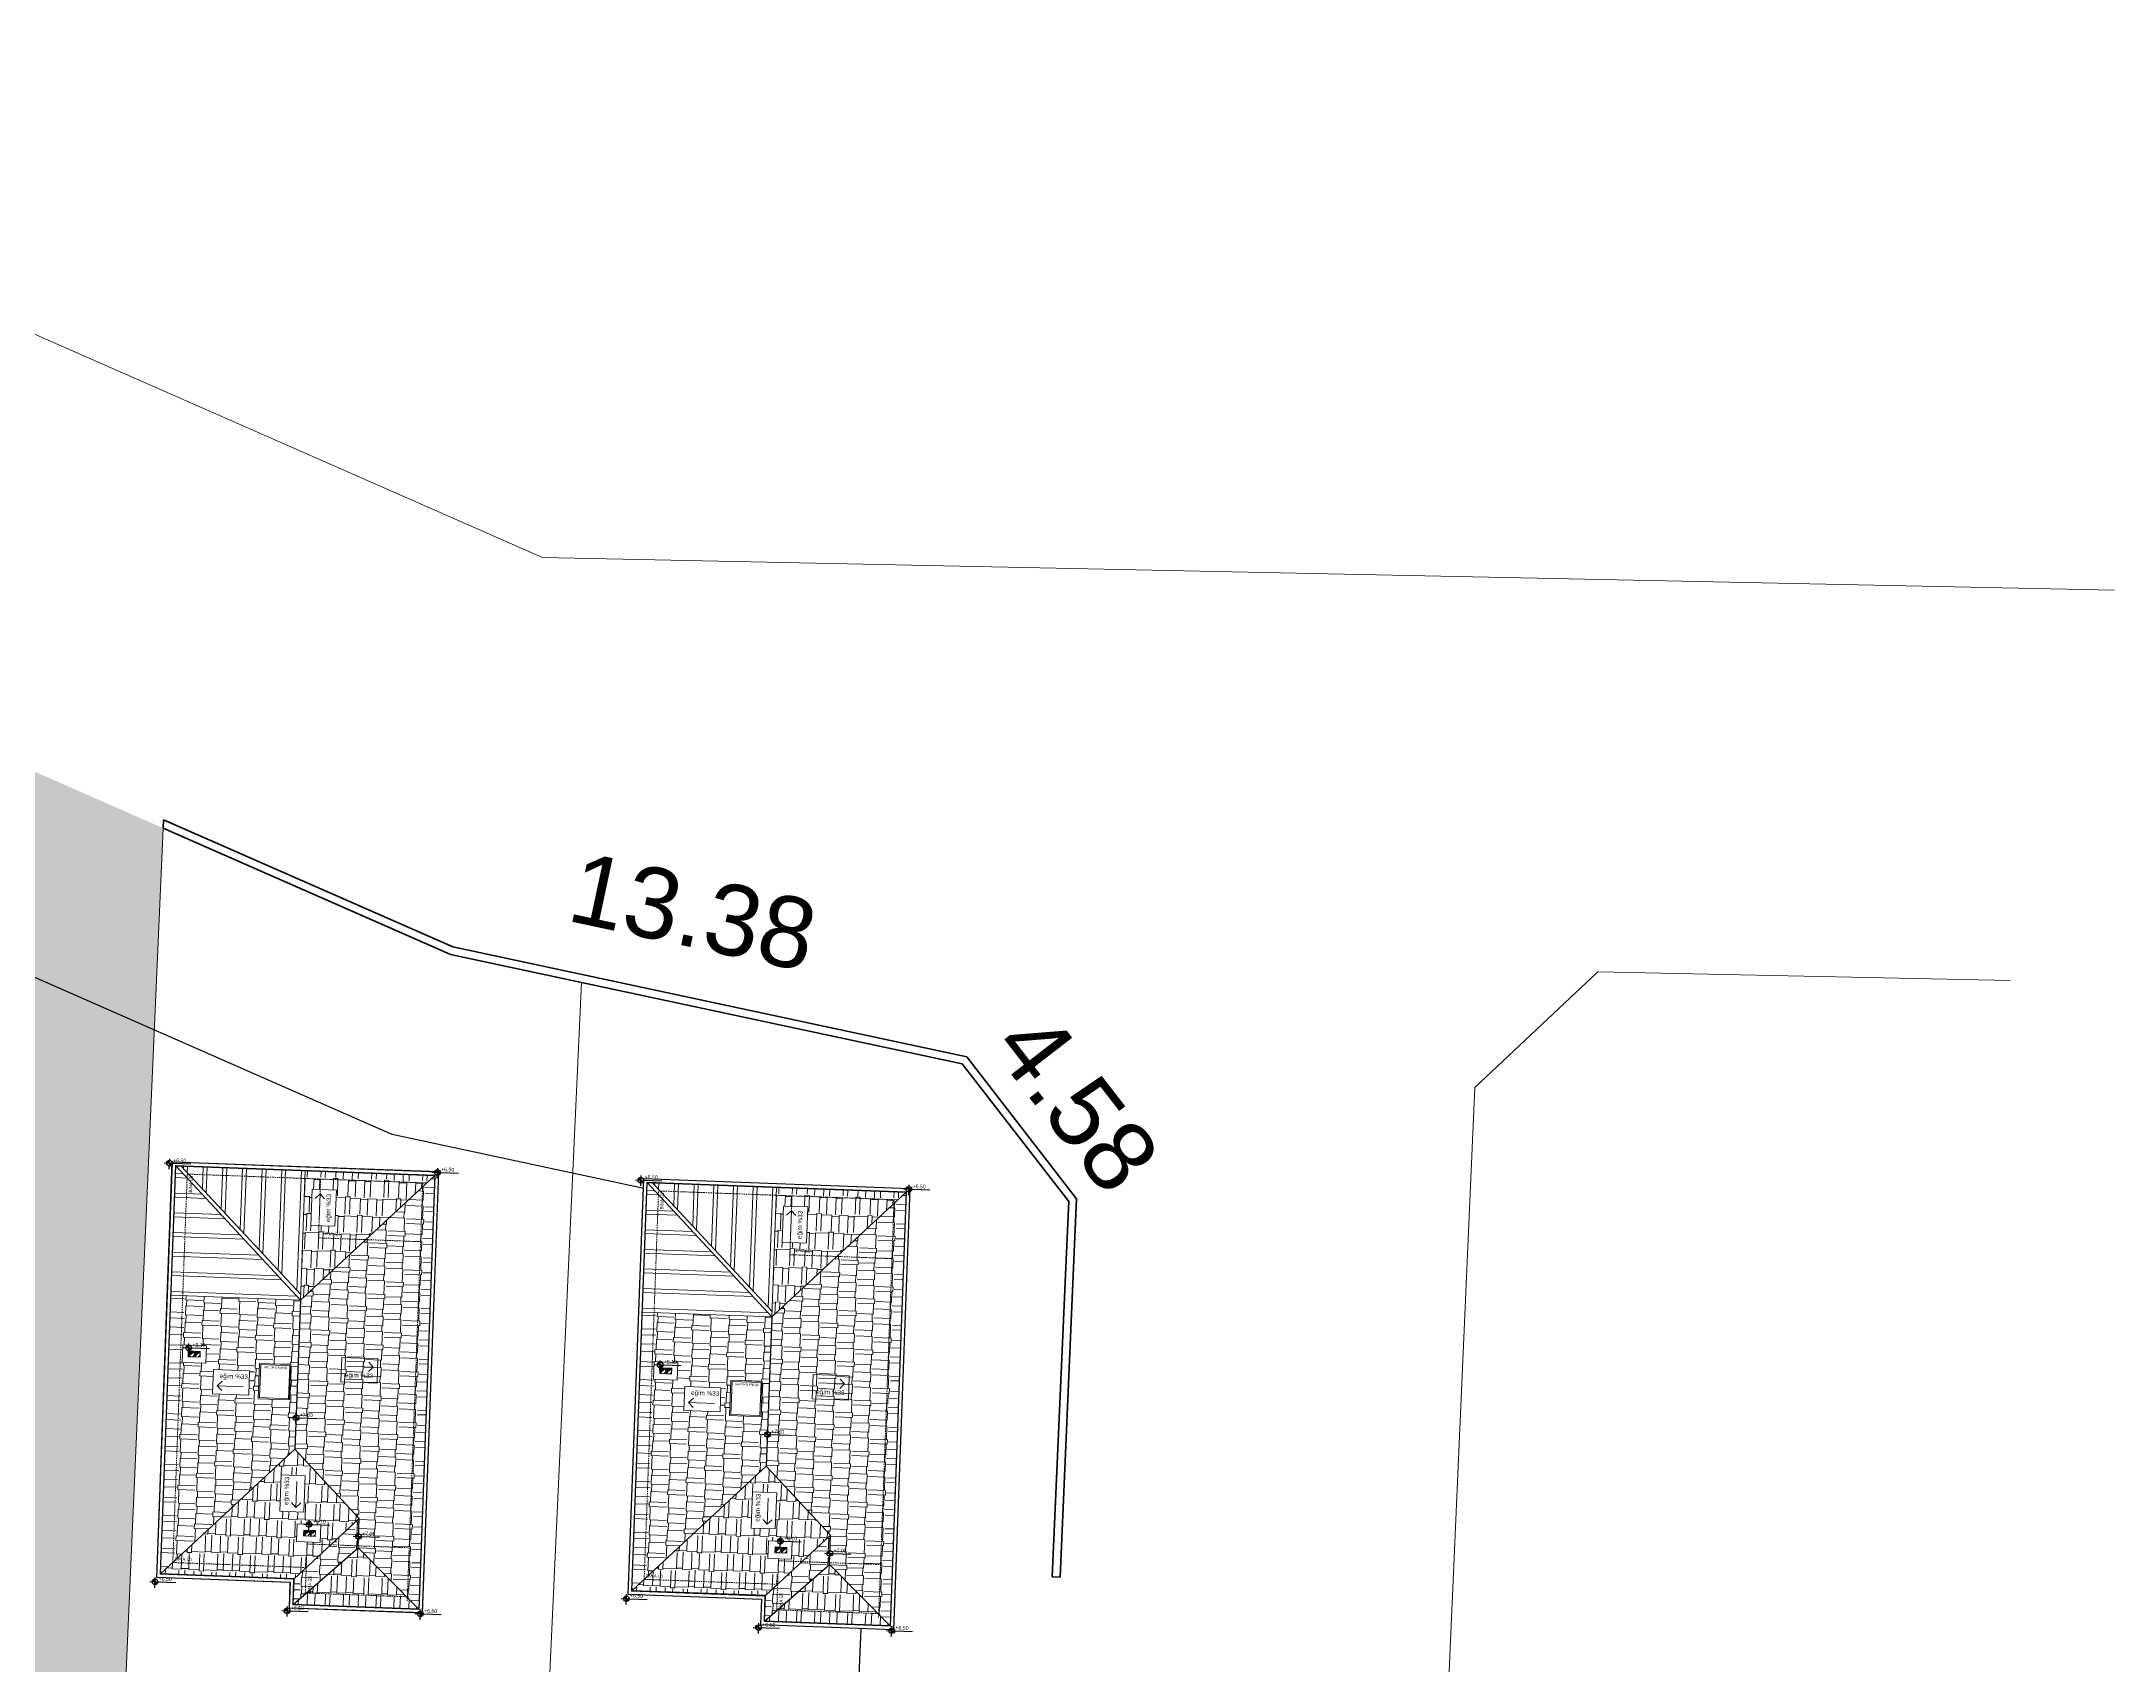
# Model space of a CAD drawing. Header units: centimetres. Extents: x 63871 to 181827, y -95930 to 42199.
# Drawn here: x 176549 to 181827, y -14086 to -9950 of the extents above; entities that cross this region are included whole.
import ezdxf
from ezdxf.enums import TextEntityAlignment as Align

# ---------------------------------------------------------------- set-up
doc = ezdxf.new("R2010")
doc.units = ezdxf.units.CM
doc.linetypes.add('11-021_500-SatisOfisi_220512$0${ Diamond }', pattern=[12, 4, -2, 2, 2, -2])
for name, color, linetype, lineweight in [('03_PARSEL_ALN_YENI', 40, 'Continuous', 0), ('A-AREA-IDEN', 7, 'Continuous', 9), ('ARA SINIRLAR', 225, 'Continuous', 15), ('ARM_Pen_No__252', 8, 'Continuous', 18), ('Baca', 82, 'Continuous', 9), ('İz DÜŞÜMÜ', 7, '11-021_500-SatisOfisi_220512$0${ Diamond }', 18), ('OLUK', 222, 'Continuous', 15), ('PARSEL SINIRI', 12, 'Continuous', 50), ('ROL_CEPHE', 1, 'Continuous', 0), ('TARAMA', 251, 'Continuous', 5), ('Çatı', 144, 'Continuous', 30), ('ÇEKME MESAFESİ', 5, 'Continuous', 25)]:
    doc.layers.add(name, color=color, linetype=linetype, lineweight=lineweight)
doc.layers.add('KOT', color=171, linetype='Continuous')
doc.styles.add('Arial', font='Arial.ttf', dxfattribs={"height": 250})
doc.styles.add('Arial_1', font='Arial.ttf', dxfattribs={"height": 300})
doc.styles.add('MtXpl_Arial_Narrow_1', font='')
doc.styles.get("Standard").update_dxf_attribs({"font": 'Arial.ttf'})
doc.styles.get('MtXpl_Arial_Narrow_1').set_extended_font_data('Arial Narrow')
pattern_1 = [(357.87319, (-19314.82, -41917.593), (98.784803, 42.082955), [22.86, -19.05, 26.67, -11.43, 34.29, -15.24]), (357.87319, (-19291.904, -41916.537), (98.784803, 42.082955), [19.05, -72.39, 15.24, -22.86]), (357.87319, (-19246.392, -41922.993), (98.784803, 42.082955), [11.43, -118.11]), (87.87319, (-19314.82, -41917.593), (-30.6659616, 46.8903553), [43.815, -139.065]), (87.87319, (-19291.975, -41918.44), (-30.6659616, 46.8903553), [42.8625, -140.0175]), (87.87319, (-19272.938, -41919.148), (-30.6659616, 46.8903553), [40.005, -142.875]), (87.87319, (-19246.392, -41922.993), (-30.6659616, 46.8903553), [43.815, -139.065]), (87.87319, (-19234.97, -41923.417), (-30.6659616, 46.8903553), [43.815, -139.065]), (87.87319, (-19200.598, -41921.834), (-30.6659616, 46.8903553), [41.91, -140.97])]
pattern_2 = [(267.87319, (-19314.82, -41917.593), (42.082955, -98.784803), [22.86, -19.05, 26.67, -11.43, 34.29, -15.24]), (267.87319, (-19313.764, -41940.508), (42.082955, -98.784803), [19.05, -72.39, 15.24, -22.86]), (267.87319, (-19320.22, -41986.02), (42.082955, -98.784803), [11.43, -118.11]), (357.87319, (-19314.82, -41917.593), (46.8903553, 30.6659616), [43.815, -139.065]), (357.87319, (-19315.667, -41940.437), (46.8903553, 30.6659616), [42.8625, -140.0175]), (357.87319, (-19316.374, -41959.474), (46.8903553, 30.6659616), [40.005, -142.875]), (357.87319, (-19320.22, -41986.02), (46.8903553, 30.6659616), [43.815, -139.065]), (357.87319, (-19320.644, -41997.44), (46.8903553, 30.6659616), [43.815, -139.065]), (357.87319, (-19319.06, -42031.814), (46.8903553, 30.6659616), [41.91, -140.97])]
pattern_3 = [(357.87319, (-20514.88, -41874.73), (98.784803, 42.082955), [22.86, -19.05, 26.67, -11.43, 34.29, -15.24]), (357.87319, (-20491.966, -41873.676), (98.784803, 42.082955), [19.05, -72.39, 15.24, -22.86]), (357.87319, (-20446.454, -41880.13), (98.784803, 42.082955), [11.43, -118.11]), (87.87319, (-20514.88, -41874.73), (-30.6659616, 46.8903553), [43.815, -139.065]), (87.87319, (-20492.037, -41875.58), (-30.6659616, 46.8903553), [42.8625, -140.0175]), (87.87319, (-20473, -41876.286), (-30.6659616, 46.8903553), [40.005, -142.875]), (87.87319, (-20446.454, -41880.13), (-30.6659616, 46.8903553), [43.815, -139.065]), (87.87319, (-20435.032, -41880.556), (-30.6659616, 46.8903553), [43.815, -139.065]), (87.87319, (-20400.66, -41878.973), (-30.6659616, 46.8903553), [41.91, -140.97])]
pattern_4 = [(267.87319, (-20514.88, -41874.73), (42.082955, -98.784803), [22.86, -19.05, 26.67, -11.43, 34.29, -15.24]), (267.87319, (-20513.826, -41897.646), (42.082955, -98.784803), [19.05, -72.39, 15.24, -22.86]), (267.87319, (-20520.28, -41943.158), (42.082955, -98.784803), [11.43, -118.11]), (357.87319, (-20514.88, -41874.73), (46.8903553, 30.6659616), [43.815, -139.065]), (357.87319, (-20515.73, -41897.575), (46.8903553, 30.6659616), [42.8625, -140.0175]), (357.87319, (-20516.436, -41916.612), (46.8903553, 30.6659616), [40.005, -142.875]), (357.87319, (-20520.28, -41943.158), (46.8903553, 30.6659616), [43.815, -139.065]), (357.87319, (-20520.706, -41954.58), (46.8903553, 30.6659616), [43.815, -139.065]), (357.87319, (-20519.123, -41988.952), (46.8903553, 30.6659616), [41.91, -140.97])]

# ---------------------------------------------------------------- blocks, each defined once
blk = doc.blocks.new('afadfa')
at = {"layer": 'Baca'}
h = blk.add_hatch(color=0, dxfattribs=at)
h.dxf.hatch_style = 1
h.paths.add_polyline_path([(525548.6, 4261233.8, 0.670516), (525535.8, 4261228.6, 0.199315), (525538, 4261223.2)])
h = blk.add_hatch(color=0, dxfattribs=at)
h.dxf.hatch_style = 1
h.paths.add_polyline_path([(525563.7, 4261233.8, 0.675614), (525550.8, 4261228.6, 0.202965), (525553, 4261223.2)])
for p, q in [((525538, 4261223.2), (525548.6, 4261233.8)), ((525553, 4261223.2), (525563.7, 4261233.8))]:
    blk.add_line(p, q, dxfattribs=at)
blk.add_lwpolyline([(525535.8, 4261236.1), (525565.8, 4261236), (525565.8, 4261221), (525535.8, 4261221.1)], close=True, dxfattribs=at)
for centre in [(525543.3, 4261228.6), (525558.3, 4261228.6)]:
    blk.add_circle(centre, 7.5, dxfattribs=at)

msp = doc.modelspace()

# ---------------------------------------------------------------- hatches: boundary and pattern name
at = {"layer": 'ARM_Pen_No__252'}
h = msp.add_hatch(dxfattribs=at)
h.set_pattern_fill('AR-HBONE', color=256, scale=0.51)
h.set_pattern_definition([(45, (0, -50000), (0, 73.27889), [155.448, -51.816]), (135, (36.64, -49963.36), (7e-15, 73.27889), [155.448, -51.816])])
h.paths.add_polyline_path([(175831.7, -22792.7), (175698, -25837), (170756.8, -25732.5), (171754.5, -22792.7)], flags=16)
h.paths.add_polyline_path([(172826.5, -19554.1), (175594.7, -11397.4), (175086.1, -11173.9), (170154.1, -25719.7), (167433.7, -25662.2), (167268.2, -26108.9), (178575.2, -26347.5), (178595, -25898.2), (176249, -25848.6), (176859.4, -11953.3), (176318.3, -11715.5), (176016.1, -19117.2), (175993.1, -19117.2), (175975.4, -19521.1)])
h.paths.add_polyline_path([(175975.4, -19521.1), (172826.5, -19554.1), (171829.1, -22492.9), (175844.9, -22492.9)])

# ---------------------------------------------------------------- linework, layer by layer
at = {"layer": '03_PARSEL_ALN_YENI'}
for p, q in [((177824.9, -11263.6), (174837, -9949.7)), ((180198.9, -12613.6), (180511.9, -12319.6)), ((180511.9, -12319.6), (181561.8, -12341.7)), ((179977.9, -17632.5), (180198.9, -12613.6))]:
    msp.add_line(p, q, dxfattribs=at)
at = {"layer": '03_PARSEL_ALN_YENI', "lineweight": 0}
for p, q in [((177824.9, -11263.6), (174837, -9949.7)), ((181827.2, -11347.4), (177824.9, -11263.6)), ((180511.9, -12319.6), (181561.8, -12341.7)), ((179977.9, -17632.5), (180198.9, -12613.6))]:
    msp.add_line(p, q, dxfattribs=at)
at = {"layer": 'ARA SINIRLAR', "color": 5}
for p, q in [((176859.4, -11953.3), (176249, -25848.6)), ((177923.9, -12346.1), (177304.4, -25870.9))]:
    msp.add_line(p, q, dxfattribs=at)
at = {"layer": 'PARSEL SINIRI'}
for p, q in [((176860.3, -11931.8), (176859.4, -11953.3)), ((179122.7, -13860.2), (179142.7, -13861.1))]:
    msp.add_line(p, q, dxfattribs=at)
for points in [[(179122.7, -13860.2), (179158.1, -13052.3), (179164.6, -12904), (178893.6, -12553.6), (177590.8, -12274.7), (177560.1, -12261.3), (176859.4, -11953.3)], [(179142.6, -13861.1), (179178.1, -13053.1), (179184.9, -12897.6), (178904.9, -12535.6), (177597, -12255.6), (177568.2, -12243), (176860.3, -11931.8)]]:
    msp.add_lwpolyline(points, dxfattribs=at)
at = {"layer": 'ÇEKME MESAFESİ'}
msp.add_lwpolyline([(177946.3, -29738.1), (178260.5, -22584.5), (178428.3, -18739.5), (178527.7, -16467.7), (178596.2, -14908.1), (178677.4, -13058.6), (178621.4, -12986.2), (177442.4, -12733.9), (177367, -12700.7), (174636, -11500.4), (172556.1, -11827.8), (171584.7, -14827.6), (170831.2, -17153.7), (170364.5, -18594.4), (169517.9, -21208.9), (168807.4, -23336.1), (167715.8, -26282.1)], dxfattribs=at)

# ---------------------------------------------------------------- texts
at = {"layer": 'ROL_CEPHE', "lineweight": 0}
for s, rotation, p in [('13.38', 347.9175, (177882.2, -12187.8)), ('4.58', 307.7216, (178965.1, -12511.6))]:
    msp.add_text(s, height=180, rotation=rotation, dxfattribs=at).set_placement(p)

# ---------------------------------------------------------------- next in the draw order: wipeouts: each hides what was drawn before it
for points in [[(176842.3, -13862.1), (176881.6, -12802.9), (177561.2, -12828.1), (177519.4, -13952.3), (177179.6, -13939.7), (177182, -13874.8)], [(178042.3, -13905), (178081.7, -12845.7), (178761.2, -12871), (178719.5, -13995.2), (178379.7, -13982.6), (178382.1, -13917.6)]]:
    msp.add_wipeout(points).translate(0, 0, 0).dxf.layer = 'OLUK'

# ---------------------------------------------------------------- next in the draw order: hatches: boundary and pattern name
at = {"layer": 'KOT'}
h = msp.add_hatch(color=256, dxfattribs=at)
h.dxf.hatch_style = 1
h.paths.add_polyline_path([(176875.6, -12799.9, 0.402561), (176868.2, -12806.6), (176875.4, -12806.8)])
h = msp.add_hatch(color=256, dxfattribs=at)
h.dxf.hatch_style = 1
h.paths.add_polyline_path([(176882.5, -12807, 0.009987), (176882.5, -12806.7), (176875.4, -12806.4), (176875.1, -12813.9, 0.414214)])
h = msp.add_hatch(color=256, dxfattribs=at)
h.dxf.hatch_style = 1
h.paths.add_polyline_path([(177557.9, -12823.4, 0.402561), (177550.5, -12830), (177557.6, -12830.3)])
h = msp.add_hatch(color=256, dxfattribs=at)
h.dxf.hatch_style = 1
h.paths.add_polyline_path([(177564.8, -12830.4, 0.009987), (177564.8, -12830.1), (177557.7, -12829.9), (177557.4, -12837.3, 0.414214)])
h = msp.add_hatch(color=256, dxfattribs=at)
h.dxf.hatch_style = 1
h.paths.add_polyline_path([(178075.7, -12842.8, 0.402561), (178068.3, -12849.4), (178075.4, -12849.7)])
h = msp.add_hatch(color=256, dxfattribs=at)
h.dxf.hatch_style = 1
h.paths.add_polyline_path([(178082.6, -12849.8, 0.009987), (178082.6, -12849.5), (178075.5, -12849.3), (178075.2, -12856.7, 0.414214)])
h = msp.add_hatch(color=256, dxfattribs=at)
h.dxf.hatch_style = 1
h.paths.add_polyline_path([(178758, -12866.3, 0.402561), (178750.6, -12872.9), (178757.7, -12873.1)])
h = msp.add_hatch(color=256, dxfattribs=at)
h.dxf.hatch_style = 1
h.paths.add_polyline_path([(178764.9, -12873.3, 0.009987), (178764.9, -12873), (178757.7, -12872.7), (178757.4, -12880.2, 0.414214)])
h = msp.add_hatch(color=256, dxfattribs=at)
h.dxf.hatch_style = 1
h.paths.add_polyline_path([(176924.5, -13270.5, 0.402561), (176917, -13277.1), (176924.2, -13277.3)])
h = msp.add_hatch(color=256, dxfattribs=at)
h.dxf.hatch_style = 1
h.paths.add_polyline_path([(176931.4, -13277.5, 0.009987), (176931.4, -13277.2), (176924.2, -13276.9), (176923.9, -13284.4, 0.414214)])
h = msp.add_hatch(color=256, dxfattribs=at)
h.dxf.hatch_style = 1
h.paths.add_polyline_path([(178124.5, -13313.3, 0.402561), (178117.1, -13319.9), (178124.3, -13320.2)])
h = msp.add_hatch(color=256, dxfattribs=at)
h.dxf.hatch_style = 1
h.paths.add_polyline_path([(178131.4, -13320.3, 0.009987), (178131.4, -13320), (178124.3, -13319.8), (178124, -13327.2, 0.414214)])
h = msp.add_hatch(color=256, dxfattribs=at)
h.dxf.hatch_style = 1
h.paths.add_polyline_path([(177197.9, -13448, 0.402561), (177190.5, -13454.6), (177197.6, -13454.9)])
h = msp.add_hatch(color=256, dxfattribs=at)
h.dxf.hatch_style = 1
h.paths.add_polyline_path([(177204.8, -13455, 0.009987), (177204.8, -13454.7), (177197.7, -13454.5), (177197.4, -13461.9, 0.414214)])
h = msp.add_hatch(color=256, dxfattribs=at)
h.dxf.hatch_style = 1
h.paths.add_polyline_path([(178398, -13490.9, 0.402561), (178390.5, -13497.5), (178397.7, -13497.8)])
h = msp.add_hatch(color=256, dxfattribs=at)
h.dxf.hatch_style = 1
h.paths.add_polyline_path([(178404.9, -13497.9, 0.009987), (178404.9, -13497.6), (178397.7, -13497.3), (178397.4, -13504.8, 0.414214)])
h = msp.add_hatch(color=256, dxfattribs=at)
h.dxf.hatch_style = 1
h.paths.add_polyline_path([(177230.8, -13719.7, 0.402561), (177223.4, -13726.3), (177230.5, -13726.6)])
h = msp.add_hatch(color=256, dxfattribs=at)
h.dxf.hatch_style = 1
h.paths.add_polyline_path([(177237.7, -13726.7, 0.009987), (177237.7, -13726.4), (177230.5, -13726.2), (177230.3, -13733.6, 0.414214)])
h = msp.add_hatch(color=256, dxfattribs=at)
h.dxf.hatch_style = 1
h.paths.add_polyline_path([(177356.8, -13750.7, 0.402561), (177349.4, -13757.3), (177356.5, -13757.5)])
h = msp.add_hatch(color=256, dxfattribs=at)
h.dxf.hatch_style = 1
h.paths.add_polyline_path([(177363.7, -13757.7, 0.009987), (177363.7, -13757.4), (177356.5, -13757.1), (177356.3, -13764.6, 0.414214)])
h = msp.add_hatch(color=256, dxfattribs=at)
h.dxf.hatch_style = 1
h.paths.add_polyline_path([(178430.8, -13762.6, 0.402561), (178423.4, -13769.2), (178430.6, -13769.5)])
h = msp.add_hatch(color=256, dxfattribs=at)
h.dxf.hatch_style = 1
h.paths.add_polyline_path([(178437.7, -13769.6, 0.009987), (178437.7, -13769.3), (178430.6, -13769), (178430.3, -13776.5, 0.414214)])
h = msp.add_hatch(color=256, dxfattribs=at)
h.dxf.hatch_style = 1
h.paths.add_polyline_path([(178556.8, -13793.5, 0.402561), (178549.4, -13800.1), (178556.6, -13800.4)])
h = msp.add_hatch(color=256, dxfattribs=at)
h.dxf.hatch_style = 1
h.paths.add_polyline_path([(178563.7, -13800.5, 0.009987), (178563.8, -13800.3), (178556.6, -13800), (178556.3, -13807.4, 0.414214)])
h = msp.add_hatch(color=256, dxfattribs=at)
h.dxf.hatch_style = 1
h.paths.add_polyline_path([(176838.7, -13866.2, 0.402561), (176831.3, -13872.8), (176838.5, -13873.1)])
h = msp.add_hatch(color=256, dxfattribs=at)
h.dxf.hatch_style = 1
h.paths.add_polyline_path([(176845.6, -13873.2, 0.009987), (176845.7, -13872.9), (176838.5, -13872.7), (176838.2, -13880.1, 0.414214)])
h = msp.add_hatch(color=256, dxfattribs=at)
h.dxf.hatch_style = 1
h.paths.add_polyline_path([(178038.8, -13909.1, 0.402561), (178031.4, -13915.7), (178038.5, -13915.9)])
h = msp.add_hatch(color=256, dxfattribs=at)
h.dxf.hatch_style = 1
h.paths.add_polyline_path([(178045.7, -13916.1, 0.009987), (178045.7, -13915.8), (178038.6, -13915.5), (178038.3, -13923, 0.414214)])
h = msp.add_hatch(color=256, dxfattribs=at)
h.dxf.hatch_style = 1
h.paths.add_polyline_path([(177175.3, -13939.9, 0.402561), (177167.9, -13946.5), (177175, -13946.8)])
h = msp.add_hatch(color=256, dxfattribs=at)
h.dxf.hatch_style = 1
h.paths.add_polyline_path([(177182.2, -13946.9, 0.009987), (177182.2, -13946.6), (177175, -13946.3), (177174.8, -13953.8, 0.414214)])
h = msp.add_hatch(color=256, dxfattribs=at)
h.dxf.hatch_style = 1
h.paths.add_polyline_path([(177514.3, -13947.7, 0.402561), (177506.9, -13954.4), (177514, -13954.6)])
h = msp.add_hatch(color=256, dxfattribs=at)
h.dxf.hatch_style = 1
h.paths.add_polyline_path([(177521.2, -13954.7, 0.009987), (177521.2, -13954.5), (177514.1, -13954.2), (177513.8, -13961.6, 0.414214)])
h = msp.add_hatch(color=256, dxfattribs=at)
h.dxf.hatch_style = 1
h.paths.add_polyline_path([(178375.3, -13982.7, 0.402561), (178367.9, -13989.3), (178375.1, -13989.6)])
h = msp.add_hatch(color=256, dxfattribs=at)
h.dxf.hatch_style = 1
h.paths.add_polyline_path([(178382.2, -13989.7, 0.009987), (178382.2, -13989.5), (178375.1, -13989.2), (178374.8, -13996.6, 0.414214)])
h = msp.add_hatch(color=256, dxfattribs=at)
h.dxf.hatch_style = 1
h.paths.add_polyline_path([(178714.4, -13990.6, 0.402561), (178707, -13997.2), (178714.1, -13997.5)])
h = msp.add_hatch(color=256, dxfattribs=at)
h.dxf.hatch_style = 1
h.paths.add_polyline_path([(178721.3, -13997.6, 0.009987), (178721.3, -13997.3), (178714.1, -13997.1), (178713.8, -14004.5, 0.414214)])
at = {"layer": 'Çatı', "lineweight": 15}
h = msp.add_hatch(dxfattribs=at)
h.set_pattern_fill('AR-RSHKE', color=251, scale=0.15, angle=87.8732)
h.set_pattern_definition([(87.87319, (-20514.88, -41874.73), (-42.082955, 98.784803), [22.86, -19.05, 26.67, -11.43, 34.29, -15.24]), (87.87319, (-20515.936, -41851.816), (-42.082955, 98.784803), [19.05, -72.39, 15.24, -22.86]), (87.87319, (-20509.48, -41806.304), (-42.082955, 98.784803), [11.43, -118.11]), (177.87319, (-20514.88, -41874.73), (-46.8903553, -30.6659616), [43.815, -139.065]), (177.87319, (-20514.033, -41851.887), (-46.8903553, -30.6659616), [42.8625, -140.0175]), (177.87319, (-20513.326, -41832.85), (-46.8903553, -30.6659616), [40.005, -142.875]), (177.87319, (-20509.48, -41806.304), (-46.8903553, -30.6659616), [43.815, -139.065]), (177.87319, (-20509.056, -41794.882), (-46.8903553, -30.6659616), [43.815, -139.065]), (177.87319, (-20510.64, -41760.51), (-46.8903553, -30.6659616), [41.91, -140.97])])
h.paths.add_polyline_path([(177194.7, -13535), (177358.2, -13711.2), (177358.2, -13711.2), (177355.5, -13786.1), (177509.8, -13942), (177550.8, -12837.7), (177208.8, -13155.2)])
h = msp.add_hatch(dxfattribs=at)
h.set_pattern_fill('AR-RSHKE', color=251, scale=0.15, angle=177.8732)
h.set_pattern_definition([(177.87319, (-20514.88, -41874.73), (-98.784803, -42.082955), [22.86, -19.05, 26.67, -11.43, 34.29, -15.24]), (177.87319, (-20537.796, -41875.786), (-98.784803, -42.082955), [19.05, -72.39, 15.24, -22.86]), (177.87319, (-20583.308, -41869.33), (-98.784803, -42.082955), [11.43, -118.11]), (267.87319, (-20514.88, -41874.73), (30.6659616, -46.8903553), [43.815, -139.065]), (267.87319, (-20537.725, -41873.882), (30.6659616, -46.8903553), [42.8625, -140.0175]), (267.87319, (-20556.762, -41873.176), (30.6659616, -46.8903553), [40.005, -142.875]), (267.87319, (-20583.308, -41869.33), (30.6659616, -46.8903553), [43.815, -139.065]), (267.87319, (-20594.73, -41868.906), (30.6659616, -46.8903553), [43.815, -139.065]), (267.87319, (-20629.102, -41870.49), (30.6659616, -46.8903553), [41.91, -140.97])])
h.paths.add_polyline_path([(177208.8, -13155.2), (177550.8, -12837.7), (177221, -12825.5)])
h.paths.add_polyline_path([(177234.9, -12965), (177238.3, -12872.9), (177300.1, -12875.2), (177296.6, -12967.3)], flags=16)
h.paths.add_polyline_path([(177290.6, -12959.9), (177293.5, -12882.6), (177269.8, -12881.7), (177266.9, -12959)], flags=8)
h.paths.add_polyline_path([(177263, -12991.9), (177304.1, -12993.4), (177304.6, -12978.2), (177263.6, -12976.6)], flags=24)
h = msp.add_hatch(dxfattribs=at)
h.set_pattern_fill('AR-RSHKE', color=251, scale=0.15, angle=177.8732)
h.set_pattern_definition([(177.87319, (-19314.82, -41917.593), (-98.784803, -42.082955), [22.86, -19.05, 26.67, -11.43, 34.29, -15.24]), (177.87319, (-19337.734, -41918.65), (-98.784803, -42.082955), [19.05, -72.39, 15.24, -22.86]), (177.87319, (-19383.246, -41912.19), (-98.784803, -42.082955), [11.43, -118.11]), (267.87319, (-19314.82, -41917.593), (30.6659616, -46.8903553), [43.815, -139.065]), (267.87319, (-19337.663, -41916.744), (30.6659616, -46.8903553), [42.8625, -140.0175]), (267.87319, (-19356.7, -41916.037), (30.6659616, -46.8903553), [40.005, -142.875]), (267.87319, (-19383.246, -41912.192), (30.6659616, -46.8903553), [43.815, -139.065]), (267.87319, (-19394.668, -41911.768), (30.6659616, -46.8903553), [43.815, -139.065]), (267.87319, (-19429.04, -41913.35), (30.6659616, -46.8903553), [41.91, -140.97])])
h.paths.add_polyline_path([(178408.8, -13198.1), (178750.8, -12880.6), (178421.1, -12868.3)])
h.paths.add_polyline_path([(178435, -13007.9), (178438.4, -12915.8), (178500.1, -12918.1), (178496.7, -13010.2)], flags=16)
h.paths.add_polyline_path([(178490.7, -13002.7), (178493.6, -12925.5), (178469.9, -12924.6), (178467, -13001.9)], flags=8)
h.paths.add_polyline_path([(178463.1, -13034.7), (178504.1, -13036.3), (178504.7, -13021), (178463.7, -13019.5)], flags=24)
h = msp.add_hatch(dxfattribs=at)
h.set_pattern_fill('AR-RSHKE', color=251, scale=0.15, angle=87.8732)
h.set_pattern_definition([(87.87319, (-19314.82, -41917.593), (-42.082955, 98.784803), [22.86, -19.05, 26.67, -11.43, 34.29, -15.24]), (87.87319, (-19315.874, -41894.678), (-42.082955, 98.784803), [19.05, -72.39, 15.24, -22.86]), (87.87319, (-19309.42, -41849.166), (-42.082955, 98.784803), [11.43, -118.11]), (177.87319, (-19314.82, -41917.593), (-46.8903553, -30.6659616), [43.815, -139.065]), (177.87319, (-19313.97, -41894.75), (-46.8903553, -30.6659616), [42.8625, -140.0175]), (177.87319, (-19313.264, -41875.71), (-46.8903553, -30.6659616), [40.005, -142.875]), (177.87319, (-19309.42, -41849.166), (-46.8903553, -30.6659616), [43.815, -139.065]), (177.87319, (-19308.994, -41837.744), (-46.8903553, -30.6659616), [43.815, -139.065]), (177.87319, (-19310.577, -41803.37), (-46.8903553, -30.6659616), [41.91, -140.97])])
h.paths.add_polyline_path([(178394.7, -13577.8), (178558.3, -13754), (178558.3, -13754), (178555.5, -13829), (178709.8, -13984.8), (178750.8, -12880.6), (178408.8, -13198.1)])
h = msp.add_hatch(dxfattribs=at)
h.set_pattern_fill('AR-RSHKE', color=251, scale=0.15, angle=267.8732)
h.set_pattern_definition(pattern_4)
h.paths.add_polyline_path([(177208.8, -13155.2), (176879, -13143), (176852.6, -13852.5), (177194.7, -13535)])
h.paths.add_polyline_path([(176985, -13393.8), (176987.3, -13332.1), (177079.3, -13335.5), (177077.1, -13397.3)], flags=16)
h.paths.add_polyline_path([(177101.2, -13406.4), (177104.6, -13316.5), (177184.5, -13319.5), (177181.2, -13409.4)], flags=16)
h.paths.add_polyline_path([(177104.4, -13403.5), (177107.5, -13319.6), (177181.4, -13322.3), (177178.3, -13406.3)], flags=0)
h.paths.add_polyline_path([(176967.6, -13316.3), (176907.7, -13314.1), (176909.3, -13269.2), (176969.3, -13271.4)], flags=16)
h.paths.add_polyline_path([(176953.2, -13300.9), (176923.2, -13299.7), (176923.8, -13284.6), (176953.7, -13285.8)], flags=0)
h.paths.add_polyline_path([(176938.5, -13292.7, -1), (176923.5, -13292.2, -1), (176938.5, -13292.7, -1), (176953.5, -13293.3, -1)], flags=0)
h.paths.add_polyline_path([(177000.1, -13360), (177077.3, -13362.8), (177078.2, -13339.1), (177000.9, -13336.2)], flags=8)
h.paths.add_polyline_path([(177113.4, -13332), (177177.3, -13334.3), (177177.8, -13322.8), (177113.8, -13320.4)], flags=8)
h = msp.add_hatch(dxfattribs=at)
h.set_pattern_fill('AR-RSHKE', color=251, scale=0.15, angle=267.8732)
h.set_pattern_definition(pattern_2)
h.paths.add_polyline_path([(178408.8, -13198.1), (178079.1, -13185.9), (178052.7, -13895.4), (178394.7, -13577.8)])
h.paths.add_polyline_path([(178185, -13436.7), (178187.3, -13375), (178279.4, -13378.4), (178277.1, -13440.1)], flags=16)
h.paths.add_polyline_path([(178301.3, -13449.3), (178304.6, -13359.4), (178384.6, -13362.3), (178381.3, -13452.3)], flags=16)
h.paths.add_polyline_path([(178304.4, -13446.4), (178307.5, -13362.5), (178381.5, -13365.2), (178378.4, -13449.2)], flags=0)
h.paths.add_polyline_path([(178167.7, -13359.2), (178107.7, -13357), (178109.4, -13312), (178169.4, -13314.3)], flags=16)
h.paths.add_polyline_path([(178153.2, -13343.7), (178123.3, -13342.5), (178123.8, -13327.5), (178153.8, -13328.7)], flags=0)
h.paths.add_polyline_path([(178138.5, -13335.6, -1), (178123.6, -13335.1, -1), (178138.5, -13335.6, -1), (178153.5, -13336.2, -1)], flags=0)
h.paths.add_polyline_path([(178200.1, -13402.8), (178277.4, -13405.7), (178278.3, -13382), (178201, -13379.1)], flags=8)
h.paths.add_polyline_path([(178313.5, -13374.8), (178377.4, -13377.2), (178377.8, -13365.6), (178313.9, -13363.3)], flags=8)
h = msp.add_hatch(dxfattribs=at)
h.set_pattern_fill('AR-RSHKE', color=251, scale=0.15, angle=-2.1268)
h.set_pattern_definition(pattern_3)
h.paths.add_polyline_path([(177358.2, -13711.2), (177194.7, -13535), (176852.6, -13852.5), (177192.4, -13865.1)])
h.paths.add_polyline_path([(177260.5, -13727.6), (177258.8, -13772.5), (177198.9, -13770.3), (177200.5, -13725.3)], flags=16)
h.paths.add_polyline_path([(177247, -13742.1), (177246.5, -13757.1), (177216.5, -13755.9), (177217, -13740.9)], flags=0)
h.paths.add_polyline_path([(177246.7, -13749.6, -1), (177231.7, -13749, -1), (177216.8, -13748.5, -1), (177231.7, -13749, -1)], flags=0)
h.paths.add_polyline_path([(177217.7, -13695.1), (177155.9, -13692.8), (177159.3, -13600.7), (177221.1, -13603)], flags=16)
h.paths.add_polyline_path([(177183.8, -13680), (177186.6, -13602.8), (177162.9, -13601.9), (177160.1, -13679.1)], flags=8)
h.paths.add_polyline_path([(176886.2, -13821), (176927.3, -13822.5), (176927.9, -13807.3), (176886.8, -13805.7)], flags=25)
h = msp.add_hatch(dxfattribs=at)
h.set_pattern_fill('AR-RSHKE', color=251, scale=0.15, angle=-2.1268)
h.set_pattern_definition(pattern_1)
h.paths.add_polyline_path([(178558.3, -13754), (178394.7, -13577.8), (178052.7, -13895.4), (178392.5, -13908)])
h.paths.add_polyline_path([(178460.6, -13770.4), (178458.9, -13815.4), (178398.9, -13813.2), (178400.6, -13768.2)], flags=16)
h.paths.add_polyline_path([(178447.1, -13784.9), (178446.5, -13800), (178416.5, -13798.8), (178417.1, -13783.8)], flags=0)
h.paths.add_polyline_path([(178446.8, -13792.4, -1), (178431.8, -13791.9, -1), (178416.8, -13791.3, -1), (178431.8, -13791.9, -1)], flags=0)
h.paths.add_polyline_path([(178417.7, -13738), (178356, -13735.7), (178359.4, -13643.6), (178421.2, -13645.9)], flags=16)
h.paths.add_polyline_path([(178383.8, -13722.9), (178386.7, -13645.6), (178363, -13644.7), (178360.1, -13722)], flags=8)
h.paths.add_polyline_path([(178086.3, -13863.8), (178127.3, -13865.4), (178127.9, -13850.2), (178086.9, -13848.6)], flags=25)
h = msp.add_hatch(dxfattribs=at)
h.set_pattern_fill('AR-RSHKE', color=251, scale=0.15, angle=267.8732)
h.set_pattern_definition(pattern_4)
h.paths.add_polyline_path([(177355.5, -13786.1), (177358.2, -13711.2), (177192.4, -13865.1), (177190, -13930.1)])
h.paths.add_polyline_path([(177238.2, -13904.6), (177239.8, -13863.6), (177224.5, -13863), (177223, -13904.1)], flags=25)
h = msp.add_hatch(dxfattribs=at)
h.set_pattern_fill('AR-RSHKE', color=251, scale=0.15, angle=267.8732)
h.set_pattern_definition(pattern_2)
h.paths.add_polyline_path([(178555.5, -13829), (178558.3, -13754), (178392.5, -13908), (178390.1, -13972.9)])
h.paths.add_polyline_path([(178438.3, -13947.5), (178439.8, -13906.5), (178424.6, -13905.9), (178423, -13946.9)], flags=25)
h = msp.add_hatch(dxfattribs=at)
h.set_pattern_fill('AR-RSHKE', color=251, scale=0.15, angle=-2.1268)
h.set_pattern_definition(pattern_3)
h.paths.add_polyline_path([(177190, -13930.1), (177509.8, -13942), (177355.5, -13786.1)])
h.paths.add_polyline_path([(177238.2, -13904.6), (177239.8, -13863.6), (177224.5, -13863), (177223, -13904.1)], flags=24)
h = msp.add_hatch(dxfattribs=at)
h.set_pattern_fill('AR-RSHKE', color=251, scale=0.15, angle=-2.1268)
h.set_pattern_definition(pattern_1)
h.paths.add_polyline_path([(178390.1, -13972.9), (178709.8, -13984.8), (178555.5, -13829)])
h.paths.add_polyline_path([(178438.3, -13947.5), (178439.8, -13906.5), (178424.6, -13905.9), (178423, -13946.9)], flags=24)

# ---------------------------------------------------------------- next in the draw order: linework, layer by layer
at = {"layer": 'A-AREA-IDEN'}
for p, q in [((177258.8, -12884.8, 0), (177246.5, -12896.2, 0)), ((177256.3, -12951, 0), (177258.8, -12884.8, 0)), ((177258.8, -12884.8, 0), (177270.2, -12897.1, 0)), ((178458.9, -12927.6, 0), (178446.5, -12939.1, 0)), ((178456.4, -12993.9, 0), (178458.9, -12927.6, 0)), ((178458.9, -12927.6, 0), (178470.3, -12940, 0)), ((177327.9, -13323.3, 0), (177394.1, -13325.7, 0)), ((177394.1, -13325.7, 0), (177381.8, -13337.1, 0)), ((177394.1, -13325.7, 0), (177382.7, -13313.4, 0)), ((176996.8, -13373.4, 0), (177009.2, -13361.9, 0)), ((177063.1, -13375.8, 0), (176996.8, -13373.4, 0)), ((176996.8, -13373.4, 0), (177008.3, -13385.7, 0)), ((178196.9, -13416.2, 0), (178209.2, -13404.8, 0)), ((178527.9, -13366.1, 0), (178594.2, -13368.6, 0)), ((178594.2, -13368.6, 0), (178581.8, -13380, 0)), ((178594.2, -13368.6, 0), (178582.7, -13356.3, 0)), ((178263.1, -13418.7, 0), (178196.9, -13416.2, 0)), ((178196.9, -13416.2, 0), (178208.3, -13428.5, 0)), ((177199.7, -13617, 0), (177197.2, -13683.3, 0)), ((178399.7, -13659.9, 0), (178397.3, -13726.1, 0)), ((177197.2, -13683.3, 0), (177185.8, -13670.9, 0)), ((177197.2, -13683.3, 0), (177209.5, -13671.8, 0)), ((178397.3, -13726.1, 0), (178385.8, -13713.8, 0)), ((178397.3, -13726.1, 0), (178409.6, -13714.7, 0))]:
    msp.add_line(p, q, dxfattribs=at)
at = {"layer": 'A-AREA-IDEN', "elevation": 0}
for points in [[(177234.9, -12965), (177238.3, -12872.9), (177300.1, -12875.2), (177296.6, -12967.3)], [(178435, -13007.9), (178438.4, -12915.8), (178500.1, -12918.1), (178496.7, -13010.2)], [(177077.1, -13397.3), (176985, -13393.8), (176987.3, -13332.1), (177079.3, -13335.5)], [(177104.6, -13316.5), (177184.5, -13319.5), (177181.2, -13409.4), (177101.2, -13406.4)], [(177107.5, -13319.6), (177181.4, -13322.3), (177178.3, -13406.3), (177104.4, -13403.5)], [(177313.9, -13301.8), (177406, -13305.2), (177403.7, -13367), (177311.6, -13363.6)], [(178513.9, -13344.7), (178606, -13348.1), (178603.7, -13409.8), (178511.7, -13406.4)], [(178277.1, -13440.1), (178185, -13436.7), (178187.3, -13375), (178279.4, -13378.4)], [(178304.6, -13359.4), (178384.6, -13362.3), (178381.3, -13452.3), (178301.3, -13449.3)], [(178307.5, -13362.5), (178381.5, -13365.2), (178378.4, -13449.2), (178304.4, -13446.4)], [(177221.1, -13603), (177217.7, -13695.1), (177155.9, -13692.8), (177159.3, -13600.7)], [(178421.2, -13645.9), (178417.7, -13738), (178356, -13735.7), (178359.4, -13643.6)]]:
    msp.add_lwpolyline(points, close=True, dxfattribs=at)
at = {"layer": 'Baca', "elevation": 0}
for points in [[(176907.7, -13314.1), (176967.6, -13316.3), (176969.3, -13271.4), (176909.3, -13269.2)], [(178107.7, -13357), (178167.7, -13359.2), (178169.4, -13314.3), (178109.4, -13312)], [(177198.9, -13770.3), (177258.8, -13772.5), (177260.5, -13727.6), (177200.5, -13725.3)], [(178398.9, -13813.2), (178458.9, -13815.4), (178460.6, -13770.4), (178400.6, -13768.2)]]:
    msp.add_lwpolyline(points, close=True, dxfattribs=at)
at = {"layer": 'İz DÜŞÜMÜ'}
for p, q in [((177260.2, -12846.9, 0), (177520.1, -12856.6, 0)), ((177514.5, -13006.5, 0), (177520.1, -12856.6, 0)), ((178460.3, -12889.8, 0), (178720.1, -12899.5, 0)), ((178714.6, -13049.4, 0), (178720.1, -12899.5, 0))]:
    msp.add_line(p, q, dxfattribs=at)
at = {"layer": 'İz DÜŞÜMÜ', "elevation": 0}
for points in [[(177223.5, -13836.3), (177225.7, -13776.3), (177485.6, -13786), (177480.9, -13910.9), (177221.1, -13901.2), (177223.5, -13836.3), (176883.7, -13823.6), (176920.5, -12834.3), (177260.2, -12846.9), (177254.7, -12996.8), (177514.5, -13006.5), (177480.5, -13920.9)], [(178423.6, -13879.1), (178425.8, -13819.2), (178685.6, -13828.8), (178681, -13953.7), (178421.2, -13944.1), (178423.6, -13879.1), (178083.8, -13866.5), (178120.5, -12877.2), (178460.3, -12889.8), (178454.7, -13039.7), (178714.6, -13049.4), (178680.6, -13963.7)]]:
    msp.add_lwpolyline(points, dxfattribs=at)
at = {"layer": 'KOT'}
for p, q in [((176861.8, -12805.9, 0), (176928.5, -12808.4, 0)), ((176874.8, -12821.5, 0), (176875.8, -12795.4, 0)), ((177557.1, -12844.9, 0), (177558.1, -12818.9, 0)), ((177544, -12829.4, 0), (177610.8, -12831.8, 0)), ((178061.8, -12848.8, 0), (178128.6, -12851.2, 0)), ((178074.9, -12864.3, 0), (178075.9, -12838.3, 0)), ((178744.1, -12872.2, 0), (178810.9, -12874.7, 0)), ((178757.2, -12887.8, 0), (178758.1, -12861.8, 0)), ((176910.6, -13276.4, 0), (176977.4, -13278.9, 0)), ((176923.7, -13292, 0), (176924.6, -13265.9, 0)), ((178110.6, -13319.3, 0), (178177.4, -13321.8, 0)), ((178123.7, -13334.9, 0), (178124.7, -13308.8, 0)), ((177184, -13454, 0), (177250.8, -13456.4, 0)), ((177197.1, -13469.6, 0), (177198.1, -13443.5, 0)), ((178384.1, -13496.8, 0), (178450.9, -13499.3, 0)), ((178397.2, -13512.4, 0), (178398.1, -13486.4, 0)), ((177230, -13741.2, 0), (177230.9, -13715.2, 0)), ((177216.9, -13725.7, 0), (177283.7, -13728.1, 0)), ((177342.9, -13756.6, 0), (177409.7, -13759.1, 0)), ((177356, -13772.2, 0), (177356.9, -13746.2, 0)), ((178417, -13768.5, 0), (178483.7, -13771, 0)), ((178430, -13784.1, 0), (178431, -13758.1, 0)), ((178543, -13799.5, 0), (178609.7, -13802, 0)), ((178556, -13815.1, 0), (178557, -13789, 0)), ((176824.9, -13872.2, 0), (176891.6, -13874.6, 0)), ((176837.9, -13887.7, 0), (176838.9, -13861.7, 0)), ((178024.9, -13915, 0), (178091.7, -13917.5, 0)), ((178038, -13930.6, 0), (178039, -13904.6, 0)), ((177161.4, -13945.8, 0), (177228.2, -13948.3, 0)), ((177174.5, -13961.4, 0), (177175.4, -13935.4, 0)), ((177500.4, -13953.7, 0), (177567.2, -13956.2, 0)), ((177513.5, -13969.3, 0), (177514.5, -13943.2, 0)), ((178374.5, -14004.3, 0), (178375.5, -13978.2, 0)), ((178713.6, -14012.1, 0), (178714.5, -13986.1, 0)), ((178361.4, -13988.7, 0), (178428.2, -13991.2, 0)), ((178700.5, -13996.6, 0), (178767.3, -13999, 0))]:
    msp.add_line(p, q, dxfattribs=at)
for centre in [(176875.4, -12806.7, 0), (177557.6, -12830.2, 0), (178075.4, -12849.6, 0), (178757.7, -12873, 0), (176924.2, -13277.2, 0), (178124.3, -13320.1, 0), (177197.6, -13454.8, 0), (178397.7, -13497.6, 0), (177230.5, -13726.5, 0), (177356.5, -13757.4, 0), (178430.6, -13769.3, 0), (178556.6, -13800.3, 0), (176838.5, -13873, 0), (178038.5, -13915.8, 0), (177175, -13946.6, 0), (177514, -13954.5, 0), (178375.1, -13989.5, 0), (178714.1, -13997.3, 0)]:
    msp.add_circle(centre, 7.17, dxfattribs=at)
at = {"layer": 'OLUK', "elevation": 0}
for points in [[(177179.6, -13939.7), (177182, -13874.8), (176842.3, -13862.1), (176881.6, -12802.9), (177561.2, -12828.1), (177519.4, -13952.3)], [(177180.7, -13938.7), (177183.1, -13873.8), (176843.3, -13861.2), (176882.6, -12803.9), (177560.1, -12829.1), (177518.4, -13951.3)], [(177189, -13931), (177191.4, -13866.1), (176851.6, -13853.5), (176890.3, -12812.2), (177551.8, -12836.8), (177510.7, -13943)], [(178379.7, -13982.6), (178382.1, -13917.6), (178042.3, -13905), (178081.7, -12845.7), (178761.2, -12871), (178719.5, -13995.2)], [(178380.7, -13981.6), (178383.1, -13916.7), (178043.4, -13904), (178082.6, -12846.8), (178760.2, -12871.9), (178718.5, -13994.1)], [(178389, -13973.9), (178391.4, -13909), (178051.7, -13896.3), (178090.3, -12855.1), (178751.9, -12879.6), (178710.8, -13985.9)]]:
    msp.add_lwpolyline(points, close=True, dxfattribs=at)
at = {"layer": 'TARAMA'}
for p, q in [((177208.8, -13155.2, 0), (176891.2, -12813.2, 0)), ((176905.4, -12813.8, 0), (177209.3, -13141.1, 0)), ((176911, -12819.8, 0), (176911.2, -12814, 0)), ((176920.6, -12830.2, 0), (176921.2, -12814.3, 0)), ((176959.1, -12871.6, 0), (176961.2, -12815.8, 0)), ((176968.7, -12882, 0), (176971.2, -12816.2, 0)), ((177007.2, -12923.5, 0), (177011.2, -12817.7, 0)), ((177016.9, -12933.8, 0), (177021.2, -12818.1, 0)), ((177055.3, -12975.3, 0), (177061.1, -12819.5, 0)), ((177065, -12985.7, 0), (177071.1, -12819.9, 0)), ((177103.5, -13027.1, 0), (177111.1, -12821.4, 0)), ((177113.1, -13037.5, 0), (177121.1, -12821.8, 0)), ((177151.6, -13078.9, 0), (177161.1, -12823.3, 0)), ((177161.2, -13089.3, 0), (177171, -12823.6, 0)), ((177199.7, -13130.8, 0), (177211, -12825.1, 0)), ((176920.1, -12844.3, 0), (176890.1, -12843.2, 0)), ((176910.5, -12834, 0), (176890.5, -12833.2, 0)), ((177208.8, -13155.2, 0), (177221, -12825.5, 0)), ((178110.5, -12876.8, 0), (178090.6, -12876.1, 0)), ((178408.8, -13198.1, 0), (178091.3, -12856.1, 0)), ((178105.4, -12856.6, 0), (178409.4, -13184, 0)), ((178111.1, -12862.7, 0), (178111.3, -12856.8, 0)), ((178120.7, -12873.1, 0), (178121.3, -12857.2, 0)), ((178159.2, -12914.5, 0), (178161.3, -12858.7, 0)), ((178168.8, -12924.9, 0), (178171.2, -12859.1, 0)), ((178207.3, -12966.3, 0), (178211.2, -12860.5, 0)), ((178216.9, -12976.7, 0), (178221.2, -12860.9, 0)), ((178255.4, -13018.2, 0), (178261.2, -12862.4, 0)), ((178265, -13028.5, 0), (178271.2, -12862.8, 0)), ((178303.5, -13070, 0), (178311.2, -12864.3, 0)), ((178313.1, -13080.3, 0), (178321.1, -12864.6, 0)), ((178351.6, -13121.8, 0), (178361.1, -12866.1, 0)), ((178361.2, -13132.2, 0), (178371.1, -12866.5, 0)), ((178399.7, -13173.6, 0), (178411.1, -12868, 0)), ((178408.8, -13198.1, 0), (178421.1, -12868.3, 0)), ((176968.2, -12896.1, 0), (176888.3, -12893.2, 0)), ((176958.6, -12885.8, 0), (176888.6, -12883.2, 0)), ((178158.7, -12928.6, 0), (178088.7, -12926, 0)), ((178120.2, -12887.2, 0), (178090.2, -12886.1, 0)), ((177054.8, -12989.4, 0), (176884.9, -12983.1, 0)), ((177016.3, -12948, 0), (176886.4, -12943.1, 0)), ((177006.7, -12937.6, 0), (176886.8, -12933.1, 0)), ((178206.8, -12980.5, 0), (178086.9, -12976, 0)), ((178168.3, -12939, 0), (178088.3, -12936, 0)), ((177102.9, -13041.2, 0), (176883.1, -13033.1, 0)), ((177064.4, -12999.8, 0), (176884.6, -12993.1, 0)), ((178264.5, -13042.6, 0), (178084.6, -13036, 0)), ((178254.9, -13032.3, 0), (178085, -13026, 0)), ((178216.4, -12990.8, 0), (178086.5, -12986, 0)), ((177151, -13093.1, 0), (176881.2, -13083, 0)), ((177112.5, -13051.6, 0), (176882.7, -13043.1, 0)), ((178312.6, -13094.5, 0), (178082.8, -13085.9, 0)), ((178303, -13084.1, 0), (178083.1, -13075.9, 0)), ((177199.1, -13144.9, 0), (176879.4, -13133, 0)), ((177160.7, -13103.4, 0), (176880.9, -13093, 0)), ((178360.7, -13146.3, 0), (178080.9, -13135.9, 0)), ((178351.1, -13135.9, 0), (178081.3, -13125.9, 0)), ((177208.8, -13155.2, 0), (176879, -13143, 0)), ((178408.8, -13198.1, 0), (178079.1, -13185.9, 0)), ((178399.2, -13187.7, 0), (178079.4, -13175.9, 0))]:
    msp.add_line(p, q, dxfattribs=at)
at = {"layer": 'Çatı'}
for p, q in [((176891.2, -12813.2, 0), (177208.8, -13155.2, 0)), ((177208.8, -13155.2, 0), (177550.8, -12837.7, 0)), ((178091.3, -12856.1, 0), (178408.8, -13198.1, 0)), ((178408.8, -13198.1, 0), (178750.8, -12880.6, 0)), ((177208.8, -13155.2, 0), (177194.7, -13535, 0)), ((178408.8, -13198.1, 0), (178394.7, -13577.8, 0)), ((177194.7, -13535, 0), (176852.6, -13852.5, 0)), ((177194.7, -13535, 0), (177358.2, -13711.2, 0)), ((178394.7, -13577.8, 0), (178052.7, -13895.4, 0)), ((178394.7, -13577.8, 0), (178558.3, -13754, 0)), ((177358.2, -13711.2, 0), (177192.4, -13865.1, 0)), ((177355.5, -13786.1, 0), (177358.2, -13711.2, 0)), ((178558.3, -13754, 0), (178392.5, -13908, 0)), ((178555.5, -13829, 0), (178558.3, -13754, 0)), ((177190, -13930.1, 0), (177355.5, -13786.1, 0)), ((177355.5, -13786.1, 0), (177509.8, -13942, 0)), ((178390.1, -13972.9, 0), (178555.5, -13829, 0)), ((178555.5, -13829, 0), (178709.8, -13984.8, 0))]:
    msp.add_line(p, q, dxfattribs=at)
at = {"layer": 'Çatı', "elevation": 0}
for points in [[(177190, -13930.1), (177192.4, -13865.1), (176852.6, -13852.5), (176891.2, -12813.2), (177550.8, -12837.7), (177509.8, -13942)], [(178390.1, -13972.9), (178392.5, -13908), (178052.7, -13895.4), (178091.3, -12856.1), (178750.8, -12880.6), (178709.8, -13984.8)]]:
    msp.add_lwpolyline(points, close=True, dxfattribs=at)

# ---------------------------------------------------------------- next in the draw order: block references
at = {"layer": 'Baca', "rotation": 357.8731895439683}
for p in [(-506390.1, -4252082, 0), (-505190, -4252124.9, 0), (-506096.8, -4252538.3, 0), (-504896.7, -4252581.1, 0)]:
    msp.add_blockref('afadfa', p, dxfattribs=at)

# ---------------------------------------------------------------- next in the draw order: texts
at = {"style": 'MtXpl_Arial_Narrow_1'}
for rotation, p in [(87.8302, (176932.7, -12881.5, 0)), (87.8302, (178132.7, -12924.4, 0)), (357.8302, (177265.6, -12989.4, 0)), (357.8302, (178465.7, -13032.3, 0)), (357.8302, (176888.9, -13818.5, 0)), (87.8302, (177235.8, -13902, 0)), (357.8302, (178088.9, -13861.4, 0)), (87.8302, (178435.8, -13944.9, 0))]:
    msp.add_text('BİNA İZİ', height=8.32, rotation=rotation, dxfattribs=at).set_placement(p)
at = {"layer": 'A-AREA-IDEN', "style": 'Arial_1'}
for p in [(177145.5, -13329.5, 0), (178345.6, -13372.3, 0)]:
    msp.add_text('çatı çıkış kapağı', height=5.953, rotation=357.8732, dxfattribs=at).set_placement(p, align=Align.CENTER)
at = {"layer": 'A-AREA-IDEN', "char_height": 11.52, "width": 136.287, "attachment_point": 2, "line_spacing_factor": 0.941778, "style": 'Arial'}
for insert, rotation in [((177274.3, -12920.7, 0), 87.8732), ((178474.3, -12963.5, 0), 87.8732), ((177039.3, -13343.6, 0), 357.8732), ((177358.2, -13341.2, 0), 357.8732), ((178239.4, -13386.4, 0), 357.8732), ((178558.3, -13384.1, 0), 357.8732), ((177167.4, -13640.8, 0), 87.8732), ((178367.5, -13683.7, 0), 87.8732)]:
    msp.add_mtext('eğim %33', dxfattribs=dict(at, insert=insert, rotation=rotation))
at = {"layer": 'KOT', "char_height": 9.45, "width": 57.696, "attachment_point": 2, "rotation": 357.8732, "line_spacing_factor": 0.941778, "style": 'Arial_1'}
for s, insert in [('+6.50', (176901.6, -12794.6, 0)), ('+6.50', (177583.8, -12818, 0)), ('+6.50', (178101.6, -12837.4, 0)), ('+6.50', (178783.9, -12860.9, 0)), ('+8.10', (176950.4, -13265.1, 0)), ('+8.10', (178150.5, -13307.9, 0)), ('+7.60', (177223.8, -13442.6, 0)), ('+7.60', (178423.9, -13485.5, 0)), ('+8.10', (177256.7, -13714.3, 0)), ('+7.05', (177382.7, -13745.3, 0)), ('+8.10', (178456.8, -13757.2, 0)), ('+7.05', (178582.8, -13788.2, 0)), ('+6.50', (176864.7, -13860.8, 0)), ('+6.50', (178064.7, -13903.7, 0)), ('+6.50', (177201.2, -13934.5, 0)), ('+6.50', (177540.2, -13942.4, 0)), ('+6.50', (178401.3, -13977.4, 0)), ('+6.50', (178740.3, -13985.2, 0))]:
    msp.add_mtext(s, dxfattribs=dict(at, insert=insert))

doc.saveas('drawing.dxf')
